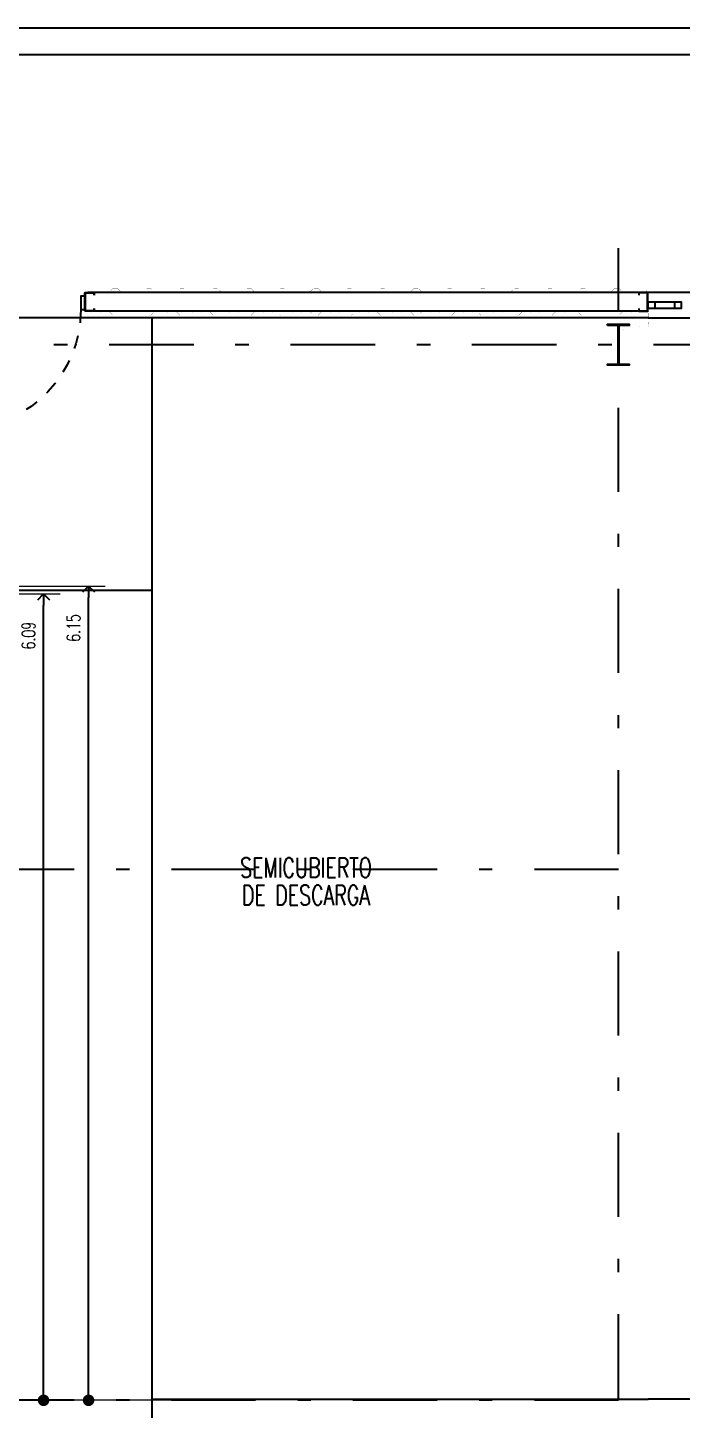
# Model space of a CAD drawing. Header units: millimetres. Extents: x -579 to 213, y -67 to 509.
# Drawn here: x -25.68 to -20.74, y 33.34 to 43.78 of the extents above; entities that cross this region are included whole.
import ezdxf
from ezdxf.enums import TextEntityAlignment as Align
from ezdxf.xclip import XClip

# ---------------------------------------------------------------- set-up
doc = ezdxf.new("R2010")
doc.units = ezdxf.units.MM
doc.header["$LTSCALE"] = 0.1
doc.linetypes.add('X REF - ANELO INST bind$0$X REF - ANELO$0$DASHDOT2', pattern=[12.7, 6.35, -3.175, 0, -3.175])
doc.linetypes.add('X REF - ANELO INST bind$0$X REF - ANELO$0$DASHED2', pattern=[0.375, 0.25, -0.125])
for name, color, linetype in [('00 - EJE-DIST -X-  MUROS', 92, 'Continuous'), ('X REF - ANELO INST bind$0$X REF - ANELO EXT$0$A-CORDONES', 8, 'Continuous'), ('X REF - ANELO INST bind$0$X REF - ANELO EXT$0$A-VISTAS', 8, 'Continuous'), ('X REF - ANELO INST bind$0$X REF - ANELO EXT$0$C-METALICA', 8, 'Continuous'), ('X REF - ANELO INST bind$0$X REF - ANELO EXT$0$R-NOMBRE LOCAL', 7, 'Continuous'), ('X REF - ANELO INST bind$0$X REF - ANELO EXT$0$RLV-CORDONES', 8, 'Continuous'), ('X REF - ANELO INST bind$0$X REF - ANELO$0$A-CHAPA TRAPEZOIDAL', 8, 'Continuous'), ('X REF - ANELO INST bind$0$X REF - ANELO$0$A-VISTAS', 8, 'Continuous'), ('X REF - ANELO INST bind$0$X REF - ANELO$0$C-METALICA', 8, 'Continuous'), ('X REF - ANELO INST bind$0$X REF - ANELO$0$MET-COLUMNA METALICA', 7, 'Continuous'), ('X REF - ANELO INST bind$0$X REF - ANELO$0$MET-CORREAS DE CV', 7, 'Continuous'), ('X REF - ANELO INST bind$0$X REF - ANELO$0$MET-EJE CABRIADAS', 8, 'X REF - ANELO INST bind$0$X REF - ANELO$0$DASHDOT2')]:
    doc.layers.add(name, color=color, linetype=linetype)
doc.styles.add('ROMANS', font='romans.shx', dxfattribs={"width": 0.7})
doc.styles.add('X REF - ANELO INST bind$0$X REF - ANELO EXT$0$VAUX', font='romans.shx', dxfattribs={"width": 0.85})
doc.dimstyles.new('Cotas Replanteo', dxfattribs={"dimscale": 2.5, "dimtxt": 0.04, "dimasz": 0.035, "dimexe": 0.05, "dimexo": 0.05, "dimgap": 0.025, "dimtad": 1, "dimjust": 2, "dimzin": 0, "dimdsep": 46, "dimtxsty": 'ROMANS', "dimblk1": 'DOT', "dimblk2": 'OPEN90', "dimsah": 1, "dimcen": 0.12, "dimse1": 1, "dimclrd": 256, "dimclre": 256, "dimclrt": 256, "dimadec": 0, "dimazin": 0, "dimtfac": 1, "dimtix": 1, "dimtmove": 0, "dimatfit": 2, "dimldrblk": 'OPEN90', "dimfxl": 0.05, "dimtolj": 1, "dimtzin": 0, "dimlwe": 9, "dimarcsym": 1})

# ---------------------------------------------------------------- blocks, each defined once
blk = doc.blocks.new('X REF - ANELO INST bind$0$X REF - ANELO EXT$0$N Local')
at = {"layer": 'X REF - ANELO INST bind$0$X REF - ANELO EXT$0$R-NOMBRE LOCAL', "lineweight": 0, "style": 'X REF - ANELO INST bind$0$X REF - ANELO EXT$0$VAUX', "width": 0.85}
for p in [(6337.572, -934.455), (6337.572, -934.715)]:
    blk.add_attdef('NOMBRE', text='', height=0.182, dxfattribs=at).set_placement(p, align=Align.CENTER)
blk = doc.blocks.new('X REF - ANELO INST bind$0$X REF - ANELO EXT')
at = {"layer": 'X REF - ANELO INST bind$0$X REF - ANELO EXT$0$A-CORDONES'}
blk.add_line((-10.718, 33.416), (-20.993, 33.416, 0), dxfattribs=at)
at = {"layer": 'X REF - ANELO INST bind$0$X REF - ANELO EXT$0$A-VISTAS'}
for p, q in [((-24.743, 41.588), (-24.743, 29.795)), ((-26.243, 39.528), (-24.743, 39.528))]:
    blk.add_line(p, q, dxfattribs=at)
for points in [[(-11.808, 41.753), (-11.808, 41.778), (-20.993, 41.778)], [(-20.993, 41.588), (-11.808, 41.588), (-11.808, 41.613)], [(-24.743, 33.416), (-20.993, 33.416)]]:
    blk.add_lwpolyline(points, dxfattribs=at)
at = {"layer": 'X REF - ANELO INST bind$0$X REF - ANELO EXT$0$C-METALICA'}
for p, q in [((-20.943, 41.708), (-20.793, 41.708)), ((-20.793, 41.658), (-20.943, 41.658))]:
    blk.add_line(p, q, dxfattribs=at)
for points in [[(-20.993, 41.708), (-20.943, 41.708), (-20.943, 41.658), (-20.993, 41.658)], [(-20.793, 41.708), (-20.743, 41.708), (-20.743, 41.658), (-20.793, 41.658)]]:
    blk.add_lwpolyline(points, close=True, dxfattribs=at)
at = {"layer": 'X REF - ANELO INST bind$0$X REF - ANELO EXT$0$RLV-CORDONES'}
blk.add_lwpolyline([(-61.625, -4.273), (-61.625, 34.472), (-61.625, 34.472), (-61.625, 34.472), (-61.625, 34.472), (-61.625, 34.472), (-61.625, 34.472), (-61.625, 37.778, -0.414212), (-55.625, 43.778), (-14.398, 43.778)], format="xyb", dxfattribs=at)
at = {"layer": 'X REF - ANELO INST bind$0$X REF - ANELO EXT$0$RLV-CORDONES', "color": 253}
blk.add_lwpolyline([(-61.425, -4.265), (-61.425, 37.778, -0.414212), (-55.625, 43.578), (-13.747, 43.578)], format="xyb", dxfattribs=at)
ref = blk.add_blockref('X REF - ANELO INST bind$0$X REF - ANELO EXT$0$N Local', (5046.48, 784.921, -0.017), dxfattribs=dict(xscale=-0.7999999999999545, yscale=0.8000000000000114, zscale=0.8))
ref.add_attrib('NOMBRE', 'SEMICUBIERTO', dxfattribs={"layer": 'X REF - ANELO INST bind$0$X REF - ANELO EXT$0$R-NOMBRE LOCAL', "lineweight": 0, "height": 0.15, "style": 'X REF - ANELO INST bind$0$X REF - ANELO EXT$0$VAUX', "width": 0.7}).set_placement((-23.578, 37.357, -0.017), align=Align.CENTER)
ref.add_attrib('NOMBRE', 'DE DESCARGA', dxfattribs={"layer": 'X REF - ANELO INST bind$0$X REF - ANELO EXT$0$R-NOMBRE LOCAL', "lineweight": 0, "height": 0.15, "style": 'X REF - ANELO INST bind$0$X REF - ANELO EXT$0$VAUX', "width": 0.7}).set_placement((-23.578, 37.149, -0.017), align=Align.CENTER)
blk = doc.blocks.new('X REF - ANELO INST bind$0$X REF - ANELO$0$CMETP')
at = {"layer": 'X REF - ANELO INST bind$0$X REF - ANELO$0$MET-COLUMNA METALICA'}
blk.add_hatch(color=256, dxfattribs=at).paths.add_polyline_path([(-0.082, 0), (-0.082, 0.01), (-0.007, 0.01, 0.414214), (-0.003, 0.014), (-0.003, 0.296, 0.414214), (-0.007, 0.3), (-0.082, 0.3), (-0.082, 0.31), (0.082, 0.31), (0.082, 0.3), (0.007, 0.3, 0.414214), (0.003, 0.296), (0.003, 0.014, 0.414214), (0.007, 0.01), (0.082, 0.01), (0.082, 0)])
blk.add_lwpolyline([(0.082, 0.3), (0.082, 0.31), (-0.082, 0.31), (-0.082, 0.3), (-0.007, 0.3, -0.414214), (-0.003, 0.296), (-0.003, 0.014, -0.414214), (-0.007, 0.01), (-0.082, 0.01), (-0.082, 0), (0.082, 0), (0.082, 0.01), (0.007, 0.01, -0.414214), (0.003, 0.014), (0.003, 0.296, -0.414214), (0.007, 0.3)], format="xyb", close=True, dxfattribs=at)
blk = doc.blocks.new('X REF - ANELO INST bind$0$X REF - ANELO$0$puerta 090')
at = {"layer": 'X REF - ANELO INST bind$0$X REF - ANELO$0$C-METALICA'}
for points in [[(506.523, 1389.582), (506.423, 1389.582), (506.423, 1389.612), (506.523, 1389.612)], [(506.523, 1389.582), (507.423, 1389.582), (507.423, 1389.542), (506.523, 1389.542)], [(506.523, 1388.652), (506.423, 1388.652), (506.423, 1388.682), (506.523, 1388.682)]]:
    blk.add_lwpolyline(points, close=True, dxfattribs=at)
at = {"layer": 'X REF - ANELO INST bind$0$X REF - ANELO$0$C-METALICA', "color": 8, "linetype": 'X REF - ANELO INST bind$0$X REF - ANELO$0$DASHED2'}
blk.add_arc((506.523, 1389.582), 0.9, 270, 357.4527, dxfattribs=at)
blk = doc.blocks.new('X REF - ANELO INST bind$0$X REF - ANELO')
at = {"layer": 'X REF - ANELO INST bind$0$X REF - ANELO$0$A-CHAPA TRAPEZOIDAL', "const_width": 0.0006}
for points in [[(-25.063, 41.783), (-25.093, 41.783), (-25.097, 41.787), (-25.127, 41.787), (-25.131, 41.783), (-25.161, 41.783), (-25.165, 41.787), (-25.195, 41.787), (-25.199, 41.783), (-25.225, 41.783)], [(-25.063, 41.633), (-25.093, 41.633), (-25.097, 41.629), (-25.127, 41.629), (-25.131, 41.633), (-25.161, 41.633), (-25.165, 41.629), (-25.195, 41.629), (-25.199, 41.633), (-25.225, 41.633)]]:
    blk.add_lwpolyline(points, dxfattribs=at)
at = {"layer": 'X REF - ANELO INST bind$0$X REF - ANELO$0$A-CHAPA TRAPEZOIDAL'}
for points in [[(-23.547, 41.783, 0.0006, 0.0006, 0), (-23.577, 41.783, 0.0006, 0.0006, 0), (-23.581, 41.787, 0.0006, 0.0006, 0), (-23.611, 41.787, 0.0006, 0.0006, 0), (-23.615, 41.783, 0.0006, 0.0006, 0), (-23.645, 41.783, 0.0006, 0.0006, 0), (-23.649, 41.787, 0.0006, 0.0006, 0), (-23.679, 41.787, 0.0006, 0.0006, 0), (-23.683, 41.783, 0.0006, 0.0006, 0), (-23.713, 41.783, 0.0006, 0.0006, 0), (-23.741, 41.811, 0.0006, 0.0006, 0), (-23.771, 41.811, 0.0006, 0.0006, 0), (-23.8, 41.783, 0.0006, 0.0006, 0), (-23.83, 41.783, 0.0006, 0.0006, 0), (-23.834, 41.787, 0.0006, 0.0006, 0), (-23.864, 41.787, 0.0006, 0.0006, 0), (-23.868, 41.783, 0.0006, 0.0006, 0), (-23.898, 41.783, 0.0006, 0.0006, 0), (-23.902, 41.787, 0.0006, 0.0006, 0), (-23.932, 41.787, 0.0006, 0.0006, 0), (-23.936, 41.783, 0.0006, 0.0006, 0), (-23.966, 41.783, 0.0006, 0.0006, 0), (-23.994, 41.811, 0.0006, 0.0006, 0), (-24.024, 41.811, 0.0006, 0.0006, 0), (-24.052, 41.783, 0.0006, 0.0006, 0), (-24.082, 41.783, 0.0006, 0.0006, 0), (-24.086, 41.787, 0.0006, 0.0006, 0), (-24.116, 41.787, 0.0006, 0.0006, 0), (-24.12, 41.783, 0.0006, 0.0006, 0), (-24.15, 41.783, 0.0006, 0.0006, 0), (-24.154, 41.787, 0.0006, 0.0006, 0), (-24.184, 41.787, 0.0006, 0.0006, 0), (-24.188, 41.783, 0.0006, 0.0006, 0), (-24.218, 41.783, 0.0006, 0.0006, 0), (-24.247, 41.811, 0.0006, 0.0006, 0), (-24.277, 41.811, 0.0006, 0.0006, 0), (-24.305, 41.783, 0.0006, 0.0006, 0), (-24.335, 41.783, 0.0006, 0.0006, 0), (-24.339, 41.787, 0.0006, 0.0006, 0), (-24.369, 41.787, 0.0006, 0.0006, 0), (-24.373, 41.783, 0.0006, 0.0006, 0), (-24.403, 41.783, 0.0006, 0.0006, 0), (-24.407, 41.787, 0.0006, 0.0006, 0), (-24.437, 41.787, 0.0006, 0.0006, 0), (-24.441, 41.783, 0.0006, 0.0006, 0), (-24.471, 41.783, 0.0006, 0.0006, 0), (-24.499, 41.811, 0.0006, 0.0006, 0), (-24.529, 41.811, 0.0006, 0.0006, 0), (-24.557, 41.783, 0.0006, 0.0006, 0), (-24.587, 41.783, 0.0006, 0.0006, 0), (-24.591, 41.787, 0.0006, 0.0006, 0), (-24.621, 41.787, 0.0006, 0.0006, 0), (-24.625, 41.783, 0.0006, 0.0006, 0), (-24.655, 41.783, 0.0006, 0.0006, 0), (-24.659, 41.787, 0.0006, 0.0006, 0), (-24.689, 41.787, 0.0006, 0.0006, 0), (-24.693, 41.783, 0.0006, 0.0006, 0), (-24.723, 41.783, 0.0006, 0.0006, 0), (-24.752, 41.811, 0.0006, 0.0006, 0), (-24.782, 41.811, 0.0006, 0.0006, 0), (-24.81, 41.783, 0.0006, 0.0006, 0), (-24.84, 41.783, 0.0006, 0.0006, 0), (-24.844, 41.787, 0.0006, 0.0006, 0), (-24.874, 41.787, 0.0006, 0.0006, 0), (-24.878, 41.783, 0.0006, 0.0006, 0), (-24.908, 41.783, 0.0006, 0.0006, 0), (-24.912, 41.787, 0.0006, 0.0006, 0), (-24.942, 41.787, 0.0006, 0.0006, 0), (-24.946, 41.783, 0.0006, 0.0006, 0), (-24.976, 41.783, 0.0006, 0.0006, 0), (-25.004, 41.811, 0.0006, 0.0006, 0), (-25.034, 41.811, 0.0006, 0.0006, 0), (-25.063, 41.783, 0, 0, 0)], [(-22.031, 41.783, 0.0006, 0.0006, 0), (-22.061, 41.783, 0.0006, 0.0006, 0), (-22.065, 41.787, 0.0006, 0.0006, 0), (-22.095, 41.787, 0.0006, 0.0006, 0), (-22.099, 41.783, 0.0006, 0.0006, 0), (-22.129, 41.783, 0.0006, 0.0006, 0), (-22.133, 41.787, 0.0006, 0.0006, 0), (-22.163, 41.787, 0.0006, 0.0006, 0), (-22.167, 41.783, 0.0006, 0.0006, 0), (-22.197, 41.783, 0.0006, 0.0006, 0), (-22.225, 41.811, 0.0006, 0.0006, 0), (-22.255, 41.811, 0.0006, 0.0006, 0), (-22.284, 41.783, 0.0006, 0.0006, 0), (-22.314, 41.783, 0.0006, 0.0006, 0), (-22.318, 41.787, 0.0006, 0.0006, 0), (-22.348, 41.787, 0.0006, 0.0006, 0), (-22.352, 41.783, 0.0006, 0.0006, 0), (-22.382, 41.783, 0.0006, 0.0006, 0), (-22.386, 41.787, 0.0006, 0.0006, 0), (-22.416, 41.787, 0.0006, 0.0006, 0), (-22.42, 41.783, 0.0006, 0.0006, 0), (-22.45, 41.783, 0.0006, 0.0006, 0), (-22.478, 41.811, 0.0006, 0.0006, 0), (-22.508, 41.811, 0.0006, 0.0006, 0), (-22.536, 41.783, 0.0006, 0.0006, 0), (-22.566, 41.783, 0.0006, 0.0006, 0), (-22.57, 41.787, 0.0006, 0.0006, 0), (-22.6, 41.787, 0.0006, 0.0006, 0), (-22.604, 41.783, 0.0006, 0.0006, 0), (-22.634, 41.783, 0.0006, 0.0006, 0), (-22.638, 41.787, 0.0006, 0.0006, 0), (-22.668, 41.787, 0.0006, 0.0006, 0), (-22.672, 41.783, 0.0006, 0.0006, 0), (-22.702, 41.783, 0.0006, 0.0006, 0), (-22.731, 41.811, 0.0006, 0.0006, 0), (-22.761, 41.811, 0.0006, 0.0006, 0), (-22.789, 41.783, 0.0006, 0.0006, 0), (-22.819, 41.783, 0.0006, 0.0006, 0), (-22.823, 41.787, 0.0006, 0.0006, 0), (-22.853, 41.787, 0.0006, 0.0006, 0), (-22.857, 41.783, 0.0006, 0.0006, 0), (-22.887, 41.783, 0.0006, 0.0006, 0), (-22.891, 41.787, 0.0006, 0.0006, 0), (-22.921, 41.787, 0.0006, 0.0006, 0), (-22.925, 41.783, 0.0006, 0.0006, 0), (-22.955, 41.783, 0.0006, 0.0006, 0), (-22.983, 41.811, 0.0006, 0.0006, 0), (-23.013, 41.811, 0.0006, 0.0006, 0), (-23.041, 41.783, 0.0006, 0.0006, 0), (-23.071, 41.783, 0.0006, 0.0006, 0), (-23.075, 41.787, 0.0006, 0.0006, 0), (-23.105, 41.787, 0.0006, 0.0006, 0), (-23.109, 41.783, 0.0006, 0.0006, 0), (-23.139, 41.783, 0.0006, 0.0006, 0), (-23.143, 41.787, 0.0006, 0.0006, 0), (-23.173, 41.787, 0.0006, 0.0006, 0), (-23.177, 41.783, 0.0006, 0.0006, 0), (-23.207, 41.783, 0.0006, 0.0006, 0), (-23.236, 41.811, 0.0006, 0.0006, 0), (-23.266, 41.811, 0.0006, 0.0006, 0), (-23.294, 41.783, 0.0006, 0.0006, 0), (-23.324, 41.783, 0.0006, 0.0006, 0), (-23.328, 41.787, 0.0006, 0.0006, 0), (-23.358, 41.787, 0.0006, 0.0006, 0), (-23.362, 41.783, 0.0006, 0.0006, 0), (-23.392, 41.783, 0.0006, 0.0006, 0), (-23.396, 41.787, 0.0006, 0.0006, 0), (-23.426, 41.787, 0.0006, 0.0006, 0), (-23.43, 41.783, 0.0006, 0.0006, 0), (-23.46, 41.783, 0.0006, 0.0006, 0), (-23.488, 41.811, 0.0006, 0.0006, 0), (-23.518, 41.811, 0.0006, 0.0006, 0), (-23.547, 41.783, 0, 0, 0)], [(-21.009, 41.794, 0.0006, 0.0006, 0), (-21.02, 41.783, 0.0006, 0.0006, 0), (-21.05, 41.783, 0.0006, 0.0006, 0), (-21.054, 41.787, 0.0006, 0.0006, 0), (-21.084, 41.787, 0.0006, 0.0006, 0), (-21.088, 41.783, 0.0006, 0.0006, 0), (-21.118, 41.783, 0.0006, 0.0006, 0), (-21.122, 41.787, 0.0006, 0.0006, 0), (-21.152, 41.787, 0.0006, 0.0006, 0), (-21.156, 41.783, 0.0006, 0.0006, 0), (-21.186, 41.783, 0.0006, 0.0006, 0), (-21.215, 41.811, 0.0006, 0.0006, 0), (-21.245, 41.811, 0.0006, 0.0006, 0), (-21.273, 41.783, 0.0006, 0.0006, 0), (-21.303, 41.783, 0.0006, 0.0006, 0), (-21.307, 41.787, 0.0006, 0.0006, 0), (-21.337, 41.787, 0.0006, 0.0006, 0), (-21.341, 41.783, 0.0006, 0.0006, 0), (-21.371, 41.783, 0.0006, 0.0006, 0), (-21.375, 41.787, 0.0006, 0.0006, 0), (-21.405, 41.787, 0.0006, 0.0006, 0), (-21.409, 41.783, 0.0006, 0.0006, 0), (-21.439, 41.783, 0.0006, 0.0006, 0), (-21.467, 41.811, 0.0006, 0.0006, 0), (-21.497, 41.811, 0.0006, 0.0006, 0), (-21.526, 41.783, 0.0006, 0.0006, 0), (-21.556, 41.783, 0.0006, 0.0006, 0), (-21.56, 41.787, 0.0006, 0.0006, 0), (-21.59, 41.787, 0.0006, 0.0006, 0), (-21.594, 41.783, 0.0006, 0.0006, 0), (-21.624, 41.783, 0.0006, 0.0006, 0), (-21.628, 41.787, 0.0006, 0.0006, 0), (-21.658, 41.787, 0.0006, 0.0006, 0), (-21.662, 41.783, 0.0006, 0.0006, 0), (-21.692, 41.783, 0.0006, 0.0006, 0), (-21.72, 41.811, 0.0006, 0.0006, 0), (-21.75, 41.811, 0.0006, 0.0006, 0), (-21.778, 41.783, 0.0006, 0.0006, 0), (-21.808, 41.783, 0.0006, 0.0006, 0), (-21.812, 41.787, 0.0006, 0.0006, 0), (-21.842, 41.787, 0.0006, 0.0006, 0), (-21.846, 41.783, 0.0006, 0.0006, 0), (-21.876, 41.783, 0.0006, 0.0006, 0), (-21.88, 41.787, 0.0006, 0.0006, 0), (-21.91, 41.787, 0.0006, 0.0006, 0), (-21.914, 41.783, 0.0006, 0.0006, 0), (-21.944, 41.783, 0.0006, 0.0006, 0), (-21.972, 41.811, 0.0006, 0.0006, 0), (-22.002, 41.811, 0.0006, 0.0006, 0), (-22.031, 41.783, 0, 0, 0)], [(-23.547, 41.633, 0.0006, 0.0006, 0), (-23.577, 41.633, 0.0006, 0.0006, 0), (-23.581, 41.629, 0.0006, 0.0006, 0), (-23.611, 41.629, 0.0006, 0.0006, 0), (-23.615, 41.633, 0.0006, 0.0006, 0), (-23.645, 41.633, 0.0006, 0.0006, 0), (-23.649, 41.629, 0.0006, 0.0006, 0), (-23.679, 41.629, 0.0006, 0.0006, 0), (-23.683, 41.633, 0.0006, 0.0006, 0), (-23.713, 41.633, 0.0006, 0.0006, 0), (-23.741, 41.605, 0.0006, 0.0006, 0), (-23.771, 41.605, 0.0006, 0.0006, 0), (-23.8, 41.633, 0.0006, 0.0006, 0), (-23.83, 41.633, 0.0006, 0.0006, 0), (-23.834, 41.629, 0.0006, 0.0006, 0), (-23.864, 41.629, 0.0006, 0.0006, 0), (-23.868, 41.633, 0.0006, 0.0006, 0), (-23.898, 41.633, 0.0006, 0.0006, 0), (-23.902, 41.629, 0.0006, 0.0006, 0), (-23.932, 41.629, 0.0006, 0.0006, 0), (-23.936, 41.633, 0.0006, 0.0006, 0), (-23.966, 41.633, 0.0006, 0.0006, 0), (-23.994, 41.605, 0.0006, 0.0006, 0), (-24.024, 41.605, 0.0006, 0.0006, 0), (-24.052, 41.633, 0.0006, 0.0006, 0), (-24.082, 41.633, 0.0006, 0.0006, 0), (-24.086, 41.629, 0.0006, 0.0006, 0), (-24.116, 41.629, 0.0006, 0.0006, 0), (-24.12, 41.633, 0.0006, 0.0006, 0), (-24.15, 41.633, 0.0006, 0.0006, 0), (-24.154, 41.629, 0.0006, 0.0006, 0), (-24.184, 41.629, 0.0006, 0.0006, 0), (-24.188, 41.633, 0.0006, 0.0006, 0), (-24.218, 41.633, 0.0006, 0.0006, 0), (-24.247, 41.605, 0.0006, 0.0006, 0), (-24.277, 41.605, 0.0006, 0.0006, 0), (-24.305, 41.633, 0.0006, 0.0006, 0), (-24.335, 41.633, 0.0006, 0.0006, 0), (-24.339, 41.629, 0.0006, 0.0006, 0), (-24.369, 41.629, 0.0006, 0.0006, 0), (-24.373, 41.633, 0.0006, 0.0006, 0), (-24.403, 41.633, 0.0006, 0.0006, 0), (-24.407, 41.629, 0.0006, 0.0006, 0), (-24.437, 41.629, 0.0006, 0.0006, 0), (-24.441, 41.633, 0.0006, 0.0006, 0), (-24.471, 41.633, 0.0006, 0.0006, 0), (-24.499, 41.605, 0.0006, 0.0006, 0), (-24.529, 41.605, 0.0006, 0.0006, 0), (-24.557, 41.633, 0.0006, 0.0006, 0), (-24.587, 41.633, 0.0006, 0.0006, 0), (-24.591, 41.629, 0.0006, 0.0006, 0), (-24.621, 41.629, 0.0006, 0.0006, 0), (-24.625, 41.633, 0.0006, 0.0006, 0), (-24.655, 41.633, 0.0006, 0.0006, 0), (-24.659, 41.629, 0.0006, 0.0006, 0), (-24.689, 41.629, 0.0006, 0.0006, 0), (-24.693, 41.633, 0.0006, 0.0006, 0), (-24.723, 41.633, 0.0006, 0.0006, 0), (-24.752, 41.605, 0.0006, 0.0006, 0), (-24.782, 41.605, 0.0006, 0.0006, 0), (-24.81, 41.633, 0.0006, 0.0006, 0), (-24.84, 41.633, 0.0006, 0.0006, 0), (-24.844, 41.629, 0.0006, 0.0006, 0), (-24.874, 41.629, 0.0006, 0.0006, 0), (-24.878, 41.633, 0.0006, 0.0006, 0), (-24.908, 41.633, 0.0006, 0.0006, 0), (-24.912, 41.629, 0.0006, 0.0006, 0), (-24.942, 41.629, 0.0006, 0.0006, 0), (-24.946, 41.633, 0.0006, 0.0006, 0), (-24.976, 41.633, 0.0006, 0.0006, 0), (-25.004, 41.605, 0.0006, 0.0006, 0), (-25.034, 41.605, 0.0006, 0.0006, 0), (-25.063, 41.633, 0, 0, 0)], [(-22.031, 41.633, 0.0006, 0.0006, 0), (-22.061, 41.633, 0.0006, 0.0006, 0), (-22.065, 41.629, 0.0006, 0.0006, 0), (-22.095, 41.629, 0.0006, 0.0006, 0), (-22.099, 41.633, 0.0006, 0.0006, 0), (-22.129, 41.633, 0.0006, 0.0006, 0), (-22.133, 41.629, 0.0006, 0.0006, 0), (-22.163, 41.629, 0.0006, 0.0006, 0), (-22.167, 41.633, 0.0006, 0.0006, 0), (-22.197, 41.633, 0.0006, 0.0006, 0), (-22.225, 41.605, 0.0006, 0.0006, 0), (-22.255, 41.605, 0.0006, 0.0006, 0), (-22.284, 41.633, 0.0006, 0.0006, 0), (-22.314, 41.633, 0.0006, 0.0006, 0), (-22.318, 41.629, 0.0006, 0.0006, 0), (-22.348, 41.629, 0.0006, 0.0006, 0), (-22.352, 41.633, 0.0006, 0.0006, 0), (-22.382, 41.633, 0.0006, 0.0006, 0), (-22.386, 41.629, 0.0006, 0.0006, 0), (-22.416, 41.629, 0.0006, 0.0006, 0), (-22.42, 41.633, 0.0006, 0.0006, 0), (-22.45, 41.633, 0.0006, 0.0006, 0), (-22.478, 41.605, 0.0006, 0.0006, 0), (-22.508, 41.605, 0.0006, 0.0006, 0), (-22.536, 41.633, 0.0006, 0.0006, 0), (-22.566, 41.633, 0.0006, 0.0006, 0), (-22.57, 41.629, 0.0006, 0.0006, 0), (-22.6, 41.629, 0.0006, 0.0006, 0), (-22.604, 41.633, 0.0006, 0.0006, 0), (-22.634, 41.633, 0.0006, 0.0006, 0), (-22.638, 41.629, 0.0006, 0.0006, 0), (-22.668, 41.629, 0.0006, 0.0006, 0), (-22.672, 41.633, 0.0006, 0.0006, 0), (-22.702, 41.633, 0.0006, 0.0006, 0), (-22.731, 41.605, 0.0006, 0.0006, 0), (-22.761, 41.605, 0.0006, 0.0006, 0), (-22.789, 41.633, 0.0006, 0.0006, 0), (-22.819, 41.633, 0.0006, 0.0006, 0), (-22.823, 41.629, 0.0006, 0.0006, 0), (-22.853, 41.629, 0.0006, 0.0006, 0), (-22.857, 41.633, 0.0006, 0.0006, 0), (-22.887, 41.633, 0.0006, 0.0006, 0), (-22.891, 41.629, 0.0006, 0.0006, 0), (-22.921, 41.629, 0.0006, 0.0006, 0), (-22.925, 41.633, 0.0006, 0.0006, 0), (-22.955, 41.633, 0.0006, 0.0006, 0), (-22.983, 41.605, 0.0006, 0.0006, 0), (-23.013, 41.605, 0.0006, 0.0006, 0), (-23.041, 41.633, 0.0006, 0.0006, 0), (-23.071, 41.633, 0.0006, 0.0006, 0), (-23.075, 41.629, 0.0006, 0.0006, 0), (-23.105, 41.629, 0.0006, 0.0006, 0), (-23.109, 41.633, 0.0006, 0.0006, 0), (-23.139, 41.633, 0.0006, 0.0006, 0), (-23.143, 41.629, 0.0006, 0.0006, 0), (-23.173, 41.629, 0.0006, 0.0006, 0), (-23.177, 41.633, 0.0006, 0.0006, 0), (-23.207, 41.633, 0.0006, 0.0006, 0), (-23.236, 41.605, 0.0006, 0.0006, 0), (-23.266, 41.605, 0.0006, 0.0006, 0), (-23.294, 41.633, 0.0006, 0.0006, 0), (-23.324, 41.633, 0.0006, 0.0006, 0), (-23.328, 41.629, 0.0006, 0.0006, 0), (-23.358, 41.629, 0.0006, 0.0006, 0), (-23.362, 41.633, 0.0006, 0.0006, 0), (-23.392, 41.633, 0.0006, 0.0006, 0), (-23.396, 41.629, 0.0006, 0.0006, 0), (-23.426, 41.629, 0.0006, 0.0006, 0), (-23.43, 41.633, 0.0006, 0.0006, 0), (-23.46, 41.633, 0.0006, 0.0006, 0), (-23.488, 41.605, 0.0006, 0.0006, 0), (-23.518, 41.605, 0.0006, 0.0006, 0), (-23.547, 41.633, 0, 0, 0)], [(-21.009, 41.622, 0.0006, 0.0006, 0), (-21.02, 41.633, 0.0006, 0.0006, 0), (-21.05, 41.633, 0.0006, 0.0006, 0), (-21.054, 41.629, 0.0006, 0.0006, 0), (-21.084, 41.629, 0.0006, 0.0006, 0), (-21.088, 41.633, 0.0006, 0.0006, 0), (-21.118, 41.633, 0.0006, 0.0006, 0), (-21.122, 41.629, 0.0006, 0.0006, 0), (-21.152, 41.629, 0.0006, 0.0006, 0), (-21.156, 41.633, 0.0006, 0.0006, 0), (-21.186, 41.633, 0.0006, 0.0006, 0), (-21.215, 41.605, 0.0006, 0.0006, 0), (-21.245, 41.605, 0.0006, 0.0006, 0), (-21.273, 41.633, 0.0006, 0.0006, 0), (-21.303, 41.633, 0.0006, 0.0006, 0), (-21.307, 41.629, 0.0006, 0.0006, 0), (-21.337, 41.629, 0.0006, 0.0006, 0), (-21.341, 41.633, 0.0006, 0.0006, 0), (-21.371, 41.633, 0.0006, 0.0006, 0), (-21.375, 41.629, 0.0006, 0.0006, 0), (-21.405, 41.629, 0.0006, 0.0006, 0), (-21.409, 41.633, 0.0006, 0.0006, 0), (-21.439, 41.633, 0.0006, 0.0006, 0), (-21.467, 41.605, 0.0006, 0.0006, 0), (-21.497, 41.605, 0.0006, 0.0006, 0), (-21.526, 41.633, 0.0006, 0.0006, 0), (-21.556, 41.633, 0.0006, 0.0006, 0), (-21.56, 41.629, 0.0006, 0.0006, 0), (-21.59, 41.629, 0.0006, 0.0006, 0), (-21.594, 41.633, 0.0006, 0.0006, 0), (-21.624, 41.633, 0.0006, 0.0006, 0), (-21.628, 41.629, 0.0006, 0.0006, 0), (-21.658, 41.629, 0.0006, 0.0006, 0), (-21.662, 41.633, 0.0006, 0.0006, 0), (-21.692, 41.633, 0.0006, 0.0006, 0), (-21.72, 41.605, 0.0006, 0.0006, 0), (-21.75, 41.605, 0.0006, 0.0006, 0), (-21.778, 41.633, 0.0006, 0.0006, 0), (-21.808, 41.633, 0.0006, 0.0006, 0), (-21.812, 41.629, 0.0006, 0.0006, 0), (-21.842, 41.629, 0.0006, 0.0006, 0), (-21.846, 41.633, 0.0006, 0.0006, 0), (-21.876, 41.633, 0.0006, 0.0006, 0), (-21.88, 41.629, 0.0006, 0.0006, 0), (-21.91, 41.629, 0.0006, 0.0006, 0), (-21.914, 41.633, 0.0006, 0.0006, 0), (-21.944, 41.633, 0.0006, 0.0006, 0), (-21.972, 41.605, 0.0006, 0.0006, 0), (-22.002, 41.605, 0.0006, 0.0006, 0), (-22.031, 41.633, 0, 0, 0)], [(-20.993, 41.538, 0.0006, 0.0006, 0), (-20.99, 41.521, 0.0006, 0.0006, 0), (-21.02, 41.521, 0.0006, 0.0006, 0), (-21.024, 41.517, 0.0006, 0.0006, 0), (-21.054, 41.517, 0.0006, 0.0006, 0), (-21.058, 41.521, 0.0006, 0.0006, 0), (-21.088, 41.521, 0.0006, 0.0006, 0), (-21.092, 41.517, 0.0006, 0.0006, 0), (-21.122, 41.517, 0.0006, 0.0006, 0), (-21.126, 41.521, 0.0006, 0.0006, 0), (-21.156, 41.521, 0.0006, 0.0006, 0), (-21.185, 41.493, 0.0006, 0.0006, 0), (-21.215, 41.493, 0.0006, 0.0006, 0), (-21.218, 41.496, 0.0006, 0.0006, 0)]]:
    blk.add_lwpolyline(points, format="xyseb", dxfattribs=at)
at = {"layer": 'X REF - ANELO INST bind$0$X REF - ANELO$0$A-CHAPA TRAPEZOIDAL', "elevation": 0}
blk.add_lwpolyline([(-20.993, 41.538, 0.0006, 0.0006, 0), (-20.993, 41.555, 0.0006, 0.0006, 0), (-20.989, 41.559, 0.0006, 0.0006, 0), (-20.989, 41.589, 0.0006, 0.0006, 0), (-20.993, 41.593, 0.0006, 0.0006, 0), (-20.993, 41.623, 0.0006, 0.0006, 0), (-20.989, 41.627, 0.0006, 0.0006, 0), (-20.989, 41.657, 0.0006, 0.0006, 0), (-20.993, 41.661, 0.0006, 0.0006, 0), (-20.993, 41.691, 0.0006, 0.0006, 0), (-20.964, 41.72, 0.0006, 0.0006, 0), (-20.964, 41.75, 0.0006, 0.0006, 0), (-21.009, 41.794, 0, 0, 0)], format="xyseb", dxfattribs=at)
at = {"layer": 'X REF - ANELO INST bind$0$X REF - ANELO$0$A-VISTAS'}
blk.add_line((-20.989, 41.588), (-32.794, 41.588), dxfattribs=at)
at = {"layer": 'X REF - ANELO INST bind$0$X REF - ANELO$0$MET-COLUMNA METALICA', "elevation": 0.001}
for points in [[(-25.177, 41.657), (-25.177, 41.641, -0.414214), (-25.18, 41.638), (-25.244, 41.638, -0.414214), (-25.247, 41.641), (-25.247, 41.775, -0.414214), (-25.244, 41.778), (-25.18, 41.778, -0.414214), (-25.177, 41.775), (-25.177, 41.758)], [(-25.179, 41.657), (-25.179, 41.641, -0.414214), (-25.18, 41.641), (-25.244, 41.641, -0.414214), (-25.244, 41.641), (-25.244, 41.775, -0.414214), (-25.244, 41.776), (-25.18, 41.776, -0.414214), (-25.179, 41.775), (-25.179, 41.758)], [(-21.065, 41.657), (-21.065, 41.641, 0.414214), (-21.062, 41.638), (-20.998, 41.638, 0.414214), (-20.995, 41.641), (-20.995, 41.775, 0.414214), (-20.998, 41.778), (-21.062, 41.778, 0.414214), (-21.065, 41.775), (-21.065, 41.758)], [(-21.063, 41.657), (-21.063, 41.641, 0.414214), (-21.062, 41.641), (-20.998, 41.641, 0.414214), (-20.998, 41.641), (-20.998, 41.775, 0.414214), (-20.998, 41.776), (-21.062, 41.776, 0.414214), (-21.063, 41.775), (-21.063, 41.758)]]:
    blk.add_lwpolyline(points, format="xyb", dxfattribs=at)
at = {"layer": 'X REF - ANELO INST bind$0$X REF - ANELO$0$MET-CORREAS DE CV'}
for p, q in [((-20.993, 41.778), (-25.225, 41.778)), ((-20.99, 41.638), (-25.225, 41.638))]:
    blk.add_line(p, q, dxfattribs=at)
at = {"layer": 'X REF - ANELO INST bind$0$X REF - ANELO$0$MET-EJE CABRIADAS'}
for p, q in [((-21.218, -0.827, -0.001), (-21.218, 42.114, -0.001)), ((1.601, 41.383), (-54.283, 41.383)), ((1.604, 41.383), (-54.28, 41.383)), ((-21.218, 37.419, 0), (-54.28, 37.419, 0)), ((-21.218, 33.409, 0), (-54.28, 33.409, 0))]:
    blk.add_line(p, q, dxfattribs=at)
blk.add_blockref('X REF - ANELO INST bind$0$X REF - ANELO EXT', (0, 0))
at = {"xscale": -1, "rotation": 90}
blk.add_blockref('X REF - ANELO INST bind$0$X REF - ANELO$0$puerta 090', (1363.404, 548.173, 0.003), dxfattribs=at)
at = {"layer": 'X REF - ANELO INST bind$0$X REF - ANELO$0$MET-COLUMNA METALICA', "xscale": -1}
blk.add_blockref('X REF - ANELO INST bind$0$X REF - ANELO$0$CMETP', (-21.218, 41.228), dxfattribs=at)
blk = doc.blocks.new('X REF - ANELO INST bind')
ref = blk.add_blockref('X REF - ANELO INST bind$0$X REF - ANELO', (0, 0))
XClip(ref).set_block_clipping_path([(-76.9680737415, -24.7711317477), (92.9860355418, 61.1669630168)])
blk = doc.blocks.new('_Dot')
at = {"color": 0, "linetype": 'ByBlock', "lineweight": -2}
blk.add_line((-0.5, 0), (-1, 0), dxfattribs=at)
at = {"color": 0, "linetype": 'ByBlock', "const_width": 0.5}
blk.add_lwpolyline([(-0.25, 0, 1), (0.25, 0, 1)], format="xyb", close=True, dxfattribs=at)
blk = doc.blocks.new('_Open90')
at = {"color": 0, "linetype": 'ByBlock', "lineweight": -2}
for p, q in [((0, 0), (-1, 0)), ((-0.5, 0.5), (0, 0)), ((0, 0), (-0.5, -0.5))]:
    blk.add_line(p, q, dxfattribs=at)
blk = doc.blocks.new('*D157')
at = {"layer": '00 - EJE-DIST -X-  MUROS', "lineweight": 9, "transparency": 16777216}
blk.add_line((-26.297, 39.5), (-25.435, 39.5), dxfattribs=at)
at = {"layer": '00 - EJE-DIST -X-  MUROS', "lineweight": -2, "transparency": 16777216}
blk.add_line((-25.56, 33.495), (-25.56, 39.413), dxfattribs=at)
at = {"layer": 'Defpoints', "color": 0, "transparency": 16777216}
for p in [(-26.422, 39.5, 0.001), (-25.56, 39.5), (-25.56, 33.407)]:
    blk.add_point(p, dxfattribs=at)
at = {"layer": '00 - EJE-DIST -X-  MUROS', "lineweight": -2, "transparency": 16777216, "xscale": 0.08750000000000001, "yscale": 0.08750000000000001, "zscale": 0.08750000000000001}
for name, p, rotation in [('_Open90', (-25.56, 39.5), 90), ('_Dot', (-25.56, 33.407), 270)]:
    blk.add_blockref(name, p, dxfattribs=dict(at, rotation=rotation))
at = {"layer": '00 - EJE-DIST -X-  MUROS', "transparency": 16777216, "insert": (-25.673, 39.185), "char_height": 0.1, "attachment_point": 5, "rotation": 90, "style": 'ROMANS'}
blk.add_mtext('\\A1;6.09', dxfattribs=at)
blk = doc.blocks.new('*D158')
at = {"layer": '00 - EJE-DIST -X-  MUROS', "lineweight": 9, "transparency": 16777216}
blk.add_line((-26.298, 39.56), (-25.095, 39.56), dxfattribs=at)
at = {"layer": '00 - EJE-DIST -X-  MUROS', "lineweight": -2, "transparency": 16777216}
blk.add_line((-25.22, 33.495), (-25.22, 39.473), dxfattribs=at)
at = {"layer": 'Defpoints', "color": 0, "transparency": 16777216}
for p in [(-26.423, 39.56, 0.001), (-25.22, 39.56), (-25.22, 33.407)]:
    blk.add_point(p, dxfattribs=at)
at = {"layer": '00 - EJE-DIST -X-  MUROS', "lineweight": -2, "transparency": 16777216, "xscale": 0.08750000000000001, "yscale": 0.08750000000000001, "zscale": 0.08750000000000001}
for name, p, rotation in [('_Open90', (-25.22, 39.56), 90), ('_Dot', (-25.22, 33.407), 270)]:
    blk.add_blockref(name, p, dxfattribs=dict(at, rotation=rotation))
at = {"layer": '00 - EJE-DIST -X-  MUROS', "transparency": 16777216, "insert": (-25.333, 39.243), "char_height": 0.1, "attachment_point": 5, "rotation": 90, "style": 'ROMANS'}
blk.add_mtext('\\A1;6.15', dxfattribs=at)

msp = doc.modelspace()

# ---------------------------------------------------------------- linework, layer by layer
at = {"layer": '00 - EJE-DIST -X-  MUROS', "const_width": 0.01, "elevation": 0}
msp.add_lwpolyline([(-50.037, 33.409), (-24.241, 33.409)], dxfattribs=at)

# ---------------------------------------------------------------- block references
msp.add_blockref('X REF - ANELO INST bind', (0, 0))

# ---------------------------------------------------------------- dimensions: what is measured, and where the dimension line sits
at = {"layer": '00 - EJE-DIST -X-  MUROS'}
for base, p1, p2, picture, middle in [((-25.22, 39.56, -0.001), (-25.22, 33.407, -0.001), (-26.423, 39.56), '*D158', (-25.333, 39.243, -0.001)), ((-25.56, 39.5, -0.001), (-25.56, 33.407, -0.001), (-26.422, 39.5), '*D157', (-25.673, 39.185, -0.001))]:
    dim = msp.add_linear_dim(base=base, p1=p1, p2=p2, angle=90, dimstyle='Cotas Replanteo', dxfattribs=at)
    dim.commit()
    dim.dimension.update_dxf_attribs({"geometry": picture, "text_midpoint": middle})

doc.saveas('drawing.dxf')
